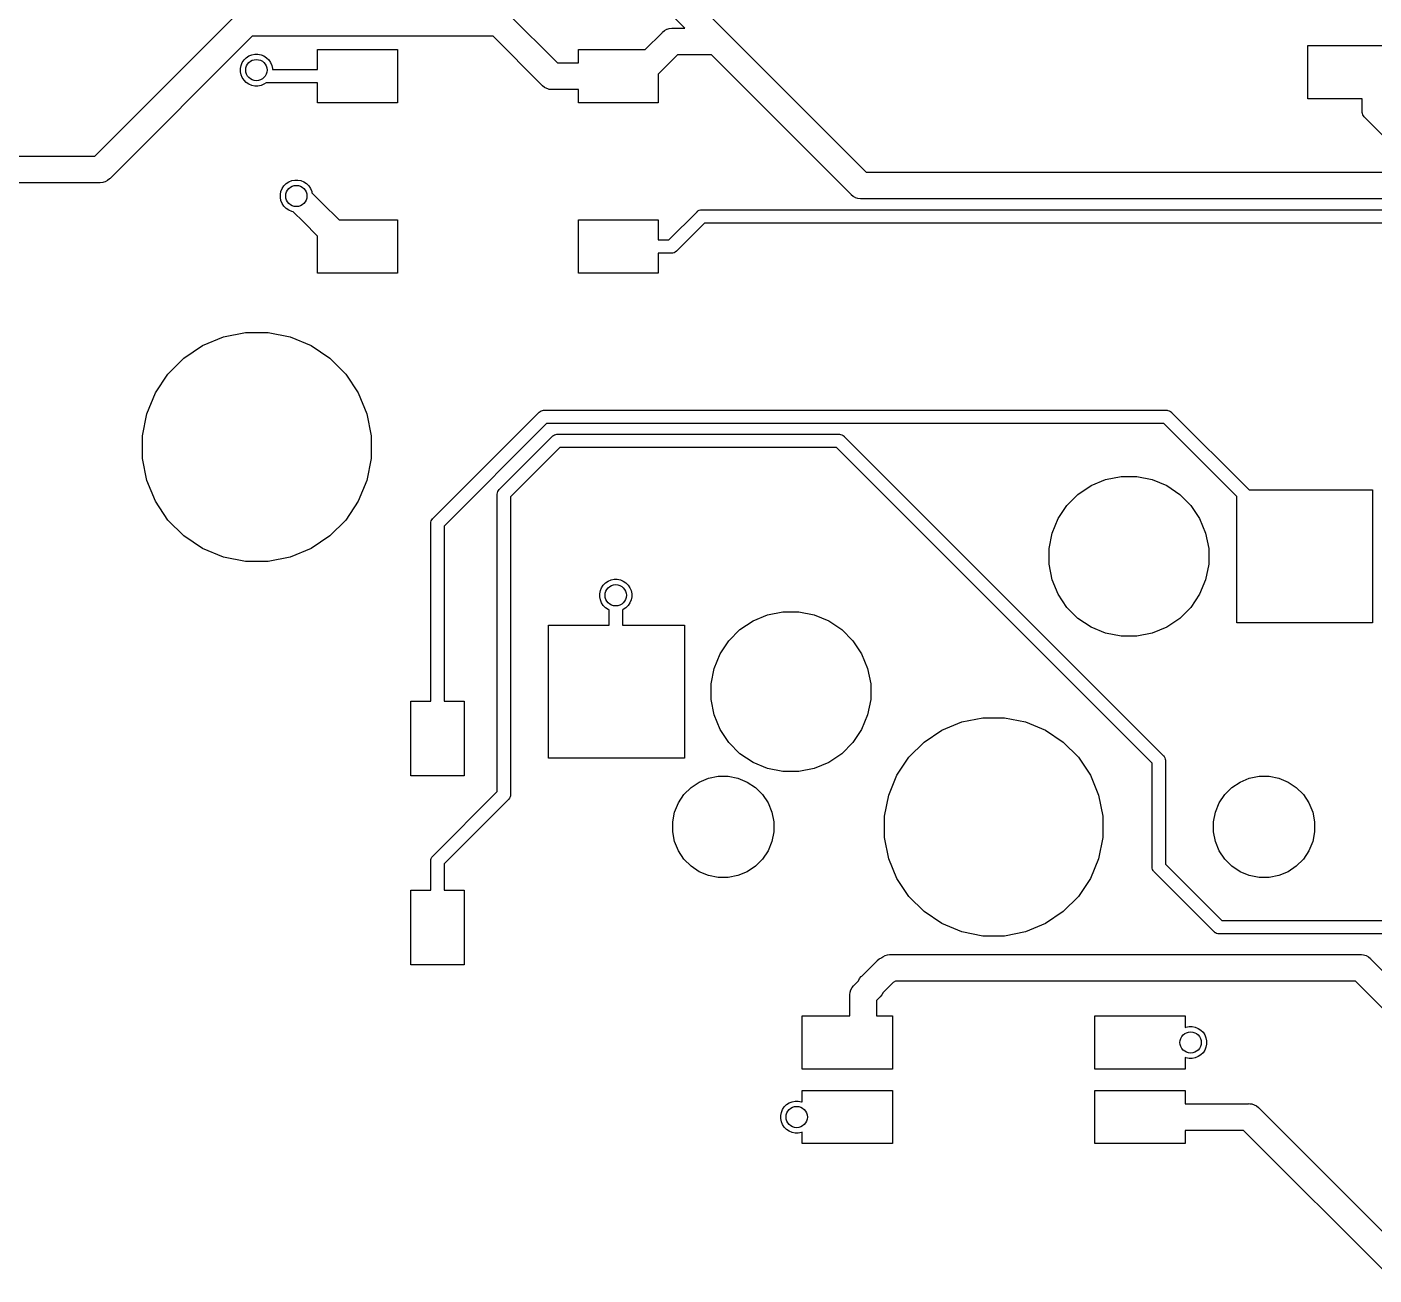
# Model space of a CAD drawing. Extents: x 0.5 to 11.2, y -4.1 to -0.9.
# Drawn here: x 2.695 to 3.691, y -3.822 to -2.899 of the extents above; entities that cross this region are included whole.
import ezdxf

# ---------------------------------------------------------------- set-up
doc = ezdxf.new("R2010")
doc.units = 0
doc.header["$MEASUREMENT"] = 0
doc.layers.add('BLACK', color=7, linetype='CONTINUOUS')

msp = doc.modelspace()

# ---------------------------------------------------------------- linework, layer by layer
at = {"layer": 'BLACK', "linetype": 'CONTINUOUS'}
for p, q in [((3.18126, -2.8998), (3.13992, -2.85846)), ((3.16776, -2.85846), (3.21164, -2.90234)), ((2.74484, -2.99429), (2.84988, -2.88925)), ((3.0509, -2.88925), (3.08705, -2.92539)), ((2.86126, -2.90571), (2.75622, -3.01075)), ((3.03953, -2.90571), (2.86126, -2.90571)), ((3.07567, -2.94185), (3.03953, -2.90571)), ((3.15193, -2.91555), (3.16445, -2.90303)), ((3.16445, -2.90303), (3.16476, -2.90265)), ((3.16476, -2.90265), (3.16626, -2.90142)), ((3.16626, -2.90142), (3.16797, -2.90051)), ((3.16797, -2.90051), (3.16835, -2.90039)), ((3.16835, -2.90039), (3.16982, -2.89995)), ((3.16982, -2.89995), (3.17175, -2.89976)), ((3.17175, -2.89976), (3.17224, -2.8998)), ((3.17224, -2.8998), (3.18126, -2.8998)), ((3.21164, -2.90234), (3.21201, -2.90265)), ((3.21201, -2.90265), (3.21232, -2.90303)), ((3.21232, -2.90303), (3.3154, -3.0061)), ((2.86102, -2.91935), (2.86331, -2.9189)), ((2.86331, -2.9189), (2.86563, -2.9189)), ((2.86563, -2.9189), (2.86791, -2.91935)), ((2.90974, -2.93031), (2.90974, -2.91555)), ((2.90974, -2.91555), (2.9688, -2.91555)), ((2.9688, -2.91555), (2.9688, -2.95492)), ((3.10266, -2.92539), (3.10266, -2.91555)), ((3.10266, -2.91555), (3.15193, -2.91555)), ((3.64203, -2.95197), (3.64203, -2.9126)), ((3.64203, -2.9126), (3.70896, -2.9126)), ((2.85266, -2.92955), (2.85311, -2.92726)), ((2.85311, -2.92726), (2.854, -2.92511)), ((2.854, -2.92511), (2.85529, -2.92318)), ((2.85529, -2.92318), (2.85694, -2.92153)), ((2.85694, -2.92153), (2.85887, -2.92024)), ((2.85887, -2.92024), (2.86102, -2.91935)), ((2.86791, -2.91935), (2.87006, -2.92024)), ((2.87006, -2.92024), (2.872, -2.92153)), ((2.872, -2.92153), (2.87364, -2.92318)), ((2.87364, -2.92318), (2.87494, -2.92511)), ((2.87494, -2.92511), (2.87583, -2.92726)), ((2.87583, -2.92726), (2.87628, -2.92955)), ((3.08705, -2.92539), (3.10266, -2.92539)), ((3.17583, -2.91949), (3.16171, -2.9336)), ((3.20094, -2.91949), (3.17583, -2.91949)), ((3.30402, -3.02256), (3.20094, -2.91949)), ((2.85266, -2.93187), (2.85266, -2.92955)), ((2.85311, -2.93415), (2.85266, -2.93187)), ((2.854, -2.9363), (2.85311, -2.93415)), ((2.85529, -2.93824), (2.854, -2.9363)), ((2.85694, -2.93988), (2.85529, -2.93824)), ((2.87628, -2.92955), (2.87628, -2.93031)), ((2.87628, -2.93031), (2.90974, -2.93031)), ((3.16171, -2.9336), (3.16171, -2.95492)), ((2.85887, -2.94118), (2.85694, -2.93988)), ((2.86102, -2.94207), (2.85887, -2.94118)), ((2.86331, -2.94252), (2.86102, -2.94207)), ((2.86563, -2.94252), (2.86331, -2.94252)), ((2.86791, -2.94207), (2.86563, -2.94252)), ((2.87006, -2.94118), (2.86791, -2.94207)), ((2.87159, -2.94016), (2.87006, -2.94118)), ((2.90974, -2.94016), (2.87159, -2.94016)), ((2.90974, -2.95492), (2.90974, -2.94016)), ((3.07598, -2.94223), (3.07567, -2.94185)), ((3.07748, -2.94346), (3.07598, -2.94223)), ((3.07919, -2.94437), (3.07748, -2.94346)), ((3.08012, -2.94465), (3.07919, -2.94437)), ((3.08104, -2.94494), (3.08012, -2.94465)), ((3.08297, -2.94513), (3.08104, -2.94494)), ((3.08346, -2.94508), (3.08297, -2.94513)), ((3.10266, -2.94508), (3.08346, -2.94508)), ((3.10266, -2.95492), (3.10266, -2.94508)), ((2.9688, -2.95492), (2.90974, -2.95492)), ((3.16171, -2.95492), (3.10266, -2.95492)), ((3.68238, -2.95197), (3.64203, -2.95197)), ((3.68238, -2.96157), (3.68238, -2.95197)), ((3.68236, -2.96181), (3.68238, -2.96157)), ((3.68238, -2.96205), (3.68236, -2.96181)), ((3.68245, -2.96278), (3.68238, -2.96205)), ((3.68238, -2.96205), (3.68238, -2.96205)), ((3.68273, -2.9637), (3.68245, -2.96278)), ((3.68319, -2.96456), (3.68273, -2.9637)), ((3.68381, -2.96531), (3.68319, -2.96456)), ((3.68399, -2.96546), (3.68381, -2.96531)), ((3.70235, -2.98382), (3.68399, -2.96546)), ((2.465, -2.99429), (2.74484, -2.99429)), ((3.3154, -3.0061), (3.95291, -3.0061)), ((2.74843, -3.01398), (2.46141, -3.01398)), ((2.74892, -3.01402), (2.74843, -3.01398)), ((2.75085, -3.01383), (2.74892, -3.01402)), ((2.75173, -3.01357), (2.75085, -3.01383)), ((2.7527, -3.01327), (2.75173, -3.01357)), ((2.75441, -3.01236), (2.7527, -3.01327)), ((2.75591, -3.01113), (2.75441, -3.01236)), ((2.75622, -3.01075), (2.75591, -3.01113)), ((2.88264, -3.02037), (2.88353, -3.01822)), ((2.88353, -3.01822), (2.88482, -3.01629)), ((2.88482, -3.01629), (2.88647, -3.01464)), ((2.88647, -3.01464), (2.8884, -3.01335)), ((2.8884, -3.01335), (2.89055, -3.01246)), ((2.89055, -3.01246), (2.89283, -3.01201)), ((2.89283, -3.01201), (2.89516, -3.01201)), ((2.89516, -3.01201), (2.89744, -3.01246)), ((2.89744, -3.01246), (2.89959, -3.01335)), ((2.89959, -3.01335), (2.90153, -3.01464)), ((2.90153, -3.01464), (2.90317, -3.01629)), ((2.90317, -3.01629), (2.90446, -3.01822)), ((2.90446, -3.01822), (2.90535, -3.02037)), ((2.88219, -3.02266), (2.88264, -3.02037)), ((2.88219, -3.02498), (2.88219, -3.02266)), ((2.88264, -3.02726), (2.88219, -3.02498)), ((2.88353, -3.02941), (2.88264, -3.02726)), ((2.90535, -3.02037), (2.90557, -3.02148)), ((2.90557, -3.02148), (2.91311, -3.02901)), ((3.30433, -3.02294), (3.30402, -3.02256)), ((3.30582, -3.02417), (3.30433, -3.02294)), ((3.30735, -3.02498), (3.30582, -3.02417)), ((3.30753, -3.02508), (3.30735, -3.02498)), ((3.30939, -3.02564), (3.30753, -3.02508)), ((3.31132, -3.02583), (3.30939, -3.02564)), ((3.3118, -3.02579), (3.31132, -3.02583)), ((3.96832, -3.02579), (3.3118, -3.02579)), ((2.88482, -3.03135), (2.88353, -3.02941)), ((2.88647, -3.03299), (2.88482, -3.03135)), ((2.8884, -3.03429), (2.88647, -3.03299)), ((2.89055, -3.03518), (2.8884, -3.03429)), ((2.89165, -3.0354), (2.89055, -3.03518)), ((2.89919, -3.04293), (2.89165, -3.0354)), ((2.91311, -3.02901), (2.91311, -3.02901)), ((2.91311, -3.02901), (2.92563, -3.04154)), ((3.16952, -3.0563), (3.19015, -3.03567)), ((3.19015, -3.03567), (3.1903, -3.03548)), ((3.1903, -3.03548), (3.19067, -3.03518)), ((3.19067, -3.03518), (3.19105, -3.03486)), ((3.19105, -3.03486), (3.19191, -3.03441)), ((3.19191, -3.03441), (3.19283, -3.03413)), ((3.19283, -3.03413), (3.19356, -3.03406)), ((3.19356, -3.03406), (3.1938, -3.03403)), ((3.19356, -3.03406), (3.19356, -3.03406)), ((3.1938, -3.03403), (3.19404, -3.03406)), ((3.19404, -3.03406), (3.96351, -3.03406)), ((2.90974, -3.05349), (2.89919, -3.04293)), ((2.89919, -3.04293), (2.89919, -3.04293)), ((2.92563, -3.04154), (2.9688, -3.04154)), ((2.9688, -3.04154), (2.9688, -3.08091)), ((3.10266, -3.08091), (3.10266, -3.04154)), ((3.10266, -3.04154), (3.16171, -3.04154)), ((3.16171, -3.04154), (3.16171, -3.0563)), ((3.19584, -3.0439), (3.17521, -3.06453)), ((3.96171, -3.0439), (3.19584, -3.0439)), ((2.90974, -3.08091), (2.90974, -3.05349)), ((3.16171, -3.0563), (3.16952, -3.0563)), ((3.17131, -3.06614), (3.16171, -3.06614)), ((3.16171, -3.06614), (3.16171, -3.08091)), ((3.17156, -3.06617), (3.17131, -3.06614)), ((3.1718, -3.06614), (3.17156, -3.06617)), ((3.17252, -3.06607), (3.1718, -3.06614)), ((3.1718, -3.06614), (3.1718, -3.06614)), ((3.17345, -3.06579), (3.17252, -3.06607)), ((3.1743, -3.06533), (3.17345, -3.06579)), ((3.17505, -3.06472), (3.1743, -3.06533)), ((3.17521, -3.06453), (3.17505, -3.06472)), ((2.9688, -3.08091), (2.90974, -3.08091)), ((3.16171, -3.08091), (3.10266, -3.08091)), ((2.82465, -3.13446), (2.84005, -3.12808)), ((2.84005, -3.12808), (2.85641, -3.12482)), ((2.85641, -3.12482), (2.87308, -3.12482)), ((2.87308, -3.12482), (2.88943, -3.12808)), ((2.88943, -3.12808), (2.90484, -3.13446)), ((2.81079, -3.14372), (2.82465, -3.13446)), ((2.90484, -3.13446), (2.9187, -3.14372)), ((2.799, -3.15551), (2.81079, -3.14372)), ((2.9187, -3.14372), (2.93049, -3.15551)), ((2.78973, -3.16937), (2.799, -3.15551)), ((2.93049, -3.15551), (2.93976, -3.16937)), ((2.78335, -3.18478), (2.78973, -3.16937)), ((2.93976, -3.16937), (2.94614, -3.18478)), ((2.7801, -3.20113), (2.78335, -3.18478)), ((2.94614, -3.18478), (2.94939, -3.20113)), ((2.99502, -3.26229), (3.07342, -3.1839)), ((3.07342, -3.1839), (3.07357, -3.18371)), ((3.07357, -3.18371), (3.07376, -3.18355)), ((3.07376, -3.18355), (3.07432, -3.18309)), ((3.07376, -3.18355), (3.07376, -3.18355)), ((3.07432, -3.18309), (3.07517, -3.18264)), ((3.07432, -3.18309), (3.07432, -3.18309)), ((3.07432, -3.18309), (3.07432, -3.18309)), ((3.07517, -3.18264), (3.0761, -3.18235)), ((3.0761, -3.18235), (3.07683, -3.18228)), ((3.07683, -3.18228), (3.07707, -3.18226)), ((3.07683, -3.18228), (3.07683, -3.18228)), ((3.07707, -3.18226), (3.07731, -3.18228)), ((3.07731, -3.18228), (3.53746, -3.18228)), ((3.53746, -3.18228), (3.5377, -3.18226)), ((3.5377, -3.18226), (3.53794, -3.18228)), ((3.53794, -3.18228), (3.53794, -3.18228)), ((3.53794, -3.18228), (3.53866, -3.18235)), ((3.53866, -3.18235), (3.53959, -3.18264)), ((3.53959, -3.18264), (3.54044, -3.18309)), ((3.54044, -3.18309), (3.54119, -3.18371)), ((3.54119, -3.18371), (3.54135, -3.1839)), ((3.54135, -3.1839), (3.59859, -3.24114)), ((3.07911, -3.19213), (3.00325, -3.26798)), ((3.53566, -3.19213), (3.07911, -3.19213)), ((3.58955, -3.24601), (3.53566, -3.19213)), ((2.7801, -3.21781), (2.7801, -3.20113)), ((2.94939, -3.20113), (2.94939, -3.21781)), ((3.04423, -3.24064), (3.08326, -3.20161)), ((3.08326, -3.20161), (3.08341, -3.20142)), ((3.08341, -3.20142), (3.0836, -3.20127)), ((3.0836, -3.20127), (3.08416, -3.20081)), ((3.0836, -3.20127), (3.0836, -3.20127)), ((3.08416, -3.20081), (3.08502, -3.20035)), ((3.08502, -3.20035), (3.08594, -3.20007)), ((3.08594, -3.20007), (3.08667, -3.2)), ((3.08667, -3.2), (3.08691, -3.19998)), ((3.08667, -3.2), (3.08667, -3.2)), ((3.08691, -3.19998), (3.08715, -3.2)), ((3.08715, -3.2), (3.29533, -3.2)), ((3.29533, -3.2), (3.29557, -3.19998)), ((3.29557, -3.19998), (3.29581, -3.2)), ((3.29581, -3.2), (3.29581, -3.2)), ((3.29581, -3.2), (3.29654, -3.20007)), ((3.29654, -3.20007), (3.29746, -3.20035)), ((3.29746, -3.20035), (3.29832, -3.20081)), ((3.29832, -3.20081), (3.29907, -3.20142)), ((3.29907, -3.20142), (3.29922, -3.20161)), ((3.29922, -3.20161), (3.5351, -3.43749)), ((2.78335, -3.23416), (2.7801, -3.21781)), ((2.94939, -3.21781), (2.94614, -3.23416)), ((3.08895, -3.20984), (3.05246, -3.24633)), ((3.29353, -3.20984), (3.08895, -3.20984)), ((3.52687, -3.44318), (3.29353, -3.20984)), ((2.78973, -3.24956), (2.78335, -3.23416)), ((2.94614, -3.23416), (2.93976, -3.24956)), ((3.4721, -3.24448), (3.48177, -3.23802)), ((3.48177, -3.23802), (3.49252, -3.23357)), ((3.49252, -3.23357), (3.50393, -3.2313)), ((3.50393, -3.2313), (3.51556, -3.2313)), ((3.51556, -3.2313), (3.52697, -3.23357)), ((3.52697, -3.23357), (3.53772, -3.23802)), ((3.53772, -3.23802), (3.54739, -3.24448)), ((3.04259, -3.24429), (3.04269, -3.24333)), ((3.04262, -3.24453), (3.04259, -3.24429)), ((3.04262, -3.4643), (3.04262, -3.24453)), ((3.04269, -3.24333), (3.04297, -3.2424)), ((3.04297, -3.2424), (3.04343, -3.24154)), ((3.04343, -3.24154), (3.04389, -3.24098)), ((3.04389, -3.24098), (3.04404, -3.24079)), ((3.04389, -3.24098), (3.04389, -3.24098)), ((3.04404, -3.24079), (3.04423, -3.24064)), ((3.05246, -3.24633), (3.05246, -3.4661)), ((3.46387, -3.25271), (3.4721, -3.24448)), ((3.54739, -3.24448), (3.55562, -3.25271)), ((3.58955, -3.33957), (3.58955, -3.24601)), ((3.59859, -3.24114), (3.68994, -3.24114)), ((3.68994, -3.24114), (3.68994, -3.33957)), ((2.799, -3.26343), (2.78973, -3.24956)), ((2.93976, -3.24956), (2.93049, -3.26343)), ((3.45741, -3.26238), (3.46387, -3.25271)), ((3.55562, -3.25271), (3.56208, -3.26238)), ((2.81079, -3.27522), (2.799, -3.26343)), ((2.93049, -3.26343), (2.9187, -3.27522)), ((2.99338, -3.26594), (2.99348, -3.26498)), ((2.99341, -3.26619), (2.99338, -3.26594)), ((2.99341, -3.39744), (2.99341, -3.26619)), ((2.99348, -3.26498), (2.99376, -3.26405)), ((2.99376, -3.26405), (2.99422, -3.2632)), ((2.99422, -3.2632), (2.99468, -3.26264)), ((2.99468, -3.26264), (2.99483, -3.26245)), ((2.99468, -3.26264), (2.99468, -3.26264)), ((2.99483, -3.26245), (2.99502, -3.26229)), ((3.45296, -3.27313), (3.45741, -3.26238)), ((3.56208, -3.26238), (3.56653, -3.27313)), ((2.82465, -3.28448), (2.81079, -3.27522)), ((2.9187, -3.27522), (2.90484, -3.28448)), ((3.00325, -3.26798), (3.00325, -3.39744)), ((3.45069, -3.28454), (3.45296, -3.27313)), ((3.56653, -3.27313), (3.5688, -3.28454)), ((2.84005, -3.29086), (2.82465, -3.28448)), ((2.90484, -3.28448), (2.88943, -3.29086)), ((3.45069, -3.29617), (3.45069, -3.28454)), ((3.5688, -3.28454), (3.5688, -3.29617)), ((2.85641, -3.29411), (2.84005, -3.29086)), ((2.87308, -3.29411), (2.85641, -3.29411)), ((2.88943, -3.29086), (2.87308, -3.29411)), ((3.45296, -3.30758), (3.45069, -3.29617)), ((3.5688, -3.29617), (3.56653, -3.30758)), ((3.12462, -3.30863), (3.12677, -3.30774)), ((3.12677, -3.30774), (3.12905, -3.30728)), ((3.12905, -3.30728), (3.13138, -3.30728)), ((3.13138, -3.30728), (3.13366, -3.30774)), ((3.13366, -3.30774), (3.13581, -3.30863)), ((3.45741, -3.31833), (3.45296, -3.30758)), ((3.56653, -3.30758), (3.56208, -3.31833)), ((3.11841, -3.31793), (3.11886, -3.31565)), ((3.11886, -3.31565), (3.11975, -3.3135)), ((3.11975, -3.3135), (3.12104, -3.31157)), ((3.12104, -3.31157), (3.12269, -3.30992)), ((3.12269, -3.30992), (3.12462, -3.30863)), ((3.13581, -3.30863), (3.13775, -3.30992)), ((3.13775, -3.30992), (3.13939, -3.31157)), ((3.13939, -3.31157), (3.14068, -3.3135)), ((3.14068, -3.3135), (3.14157, -3.31565)), ((3.14157, -3.31565), (3.14203, -3.31793)), ((3.11841, -3.32026), (3.11841, -3.31793)), ((3.11886, -3.32254), (3.11841, -3.32026)), ((3.11975, -3.32469), (3.11886, -3.32254)), ((3.12104, -3.32662), (3.11975, -3.32469)), ((3.12269, -3.32827), (3.12104, -3.32662)), ((3.13939, -3.32662), (3.13775, -3.32827)), ((3.14068, -3.32469), (3.13939, -3.32662)), ((3.14157, -3.32254), (3.14068, -3.32469)), ((3.14203, -3.32026), (3.14157, -3.32254)), ((3.14203, -3.31793), (3.14203, -3.32026)), ((3.46387, -3.328), (3.45741, -3.31833)), ((3.56208, -3.31833), (3.55562, -3.328)), ((3.12462, -3.32956), (3.12269, -3.32827)), ((3.1253, -3.32984), (3.12462, -3.32956)), ((3.1253, -3.34114), (3.1253, -3.32984)), ((3.13581, -3.32956), (3.13514, -3.32984)), ((3.13514, -3.32984), (3.13514, -3.34114)), ((3.13775, -3.32827), (3.13581, -3.32956)), ((3.23177, -3.33802), (3.24252, -3.33357)), ((3.24252, -3.33357), (3.25393, -3.3313)), ((3.25393, -3.3313), (3.26556, -3.3313)), ((3.26556, -3.3313), (3.27697, -3.33357)), ((3.27697, -3.33357), (3.28772, -3.33802)), ((3.4721, -3.33623), (3.46387, -3.328)), ((3.48177, -3.34269), (3.4721, -3.33623)), ((3.54739, -3.33623), (3.53772, -3.34269)), ((3.55562, -3.328), (3.54739, -3.33623)), ((3.08061, -3.43957), (3.08061, -3.34114)), ((3.08061, -3.34114), (3.1253, -3.34114)), ((3.13514, -3.34114), (3.181, -3.34114)), ((3.181, -3.34114), (3.181, -3.43957)), ((3.21387, -3.35271), (3.2221, -3.34448)), ((3.2221, -3.34448), (3.23177, -3.33802)), ((3.28772, -3.33802), (3.29739, -3.34448)), ((3.29739, -3.34448), (3.30562, -3.35271)), ((3.49252, -3.34714), (3.48177, -3.34269)), ((3.50393, -3.34941), (3.49252, -3.34714)), ((3.52697, -3.34714), (3.51556, -3.34941)), ((3.53772, -3.34269), (3.52697, -3.34714)), ((3.68994, -3.33957), (3.58955, -3.33957)), ((3.20741, -3.36238), (3.21387, -3.35271)), ((3.30562, -3.35271), (3.31208, -3.36238)), ((3.51556, -3.34941), (3.50393, -3.34941)), ((3.20296, -3.37313), (3.20741, -3.36238)), ((3.31208, -3.36238), (3.31653, -3.37313)), ((3.20069, -3.38454), (3.20296, -3.37313)), ((3.31653, -3.37313), (3.3188, -3.38454)), ((3.20069, -3.39617), (3.20069, -3.38454)), ((3.3188, -3.38454), (3.3188, -3.39617)), ((2.97864, -3.45256), (2.97864, -3.39744)), ((2.97864, -3.39744), (2.99341, -3.39744)), ((3.00325, -3.39744), (3.01801, -3.39744)), ((3.01801, -3.39744), (3.01801, -3.45256)), ((3.20296, -3.40758), (3.20069, -3.39617)), ((3.3188, -3.39617), (3.31653, -3.40758)), ((3.20741, -3.41833), (3.20296, -3.40758)), ((3.31653, -3.40758), (3.31208, -3.41833)), ((3.37151, -3.41883), (3.3862, -3.41275)), ((3.3862, -3.41275), (3.40179, -3.40965)), ((3.40179, -3.40965), (3.41769, -3.40965)), ((3.41769, -3.40965), (3.43329, -3.41275)), ((3.43329, -3.41275), (3.44797, -3.41883)), ((3.21387, -3.428), (3.20741, -3.41833)), ((3.31208, -3.41833), (3.30562, -3.428)), ((3.3583, -3.42766), (3.37151, -3.41883)), ((3.44797, -3.41883), (3.46119, -3.42766)), ((3.2221, -3.43623), (3.21387, -3.428)), ((3.23177, -3.44269), (3.2221, -3.43623)), ((3.29739, -3.43623), (3.28772, -3.44269)), ((3.30562, -3.428), (3.29739, -3.43623)), ((3.34705, -3.43891), (3.3583, -3.42766)), ((3.46119, -3.42766), (3.47243, -3.43891)), ((3.181, -3.43957), (3.08061, -3.43957)), ((3.24252, -3.44714), (3.23177, -3.44269)), ((3.25393, -3.44941), (3.24252, -3.44714)), ((3.27697, -3.44714), (3.26556, -3.44941)), ((3.28772, -3.44269), (3.27697, -3.44714)), ((3.33822, -3.45212), (3.34705, -3.43891)), ((3.47243, -3.43891), (3.48127, -3.45212)), ((3.52687, -3.51964), (3.52687, -3.44318)), ((3.5351, -3.43749), (3.53529, -3.43765)), ((3.53529, -3.43765), (3.53544, -3.43783)), ((3.53544, -3.43783), (3.53544, -3.43783)), ((3.53544, -3.43783), (3.53551, -3.43792)), ((3.53551, -3.43792), (3.5359, -3.43839)), ((3.5359, -3.43839), (3.53636, -3.43925)), ((3.53636, -3.43925), (3.53664, -3.44018)), ((3.53664, -3.44018), (3.53671, -3.4409)), ((3.53671, -3.4409), (3.53671, -3.4409)), ((3.53671, -3.4409), (3.53674, -3.44114)), ((3.53674, -3.44114), (3.53671, -3.44138)), ((3.53671, -3.44138), (3.53671, -3.51784)), ((3.01801, -3.45256), (2.97864, -3.45256)), ((3.1859, -3.4613), (3.19203, -3.45721)), ((3.19203, -3.45721), (3.19883, -3.45439)), ((3.19883, -3.45439), (3.20606, -3.45295)), ((3.20606, -3.45295), (3.21343, -3.45295)), ((3.21343, -3.45295), (3.22065, -3.45439)), ((3.22065, -3.45439), (3.22746, -3.45721)), ((3.22746, -3.45721), (3.23359, -3.4613)), ((3.26556, -3.44941), (3.25393, -3.44941)), ((3.33214, -3.46681), (3.33822, -3.45212)), ((3.48127, -3.45212), (3.48735, -3.46681)), ((3.5859, -3.4613), (3.59203, -3.45721)), ((3.59203, -3.45721), (3.59883, -3.45439)), ((3.59883, -3.45439), (3.60606, -3.45295)), ((3.60606, -3.45295), (3.61343, -3.45295)), ((3.61343, -3.45295), (3.62065, -3.45439)), ((3.62065, -3.45439), (3.62746, -3.45721)), ((3.62746, -3.45721), (3.63359, -3.4613)), ((2.99502, -3.5119), (3.04262, -3.4643)), ((3.05246, -3.46658), (3.05239, -3.4673)), ((3.05246, -3.4661), (3.05248, -3.46634)), ((3.05248, -3.46634), (3.05246, -3.46658)), ((3.05246, -3.46658), (3.05246, -3.46658)), ((3.1766, -3.47264), (3.18069, -3.46651)), ((3.18069, -3.46651), (3.1859, -3.4613)), ((3.23359, -3.4613), (3.2388, -3.46651)), ((3.2388, -3.46651), (3.24289, -3.47264)), ((3.32904, -3.48241), (3.33214, -3.46681)), ((3.48735, -3.46681), (3.49045, -3.48241)), ((3.5766, -3.47264), (3.58069, -3.46651)), ((3.58069, -3.46651), (3.5859, -3.4613)), ((3.63359, -3.4613), (3.6388, -3.46651)), ((3.6388, -3.46651), (3.64289, -3.47264)), ((3.05085, -3.46999), (3.00325, -3.51759)), ((3.05104, -3.46984), (3.05085, -3.46999)), ((3.05159, -3.46916), (3.05104, -3.46984)), ((3.05165, -3.46909), (3.05159, -3.46916)), ((3.05211, -3.46823), (3.05165, -3.46909)), ((3.05239, -3.4673), (3.05211, -3.46823)), ((3.05211, -3.46823), (3.05211, -3.46823)), ((3.17378, -3.47944), (3.1766, -3.47264)), ((3.24289, -3.47264), (3.24571, -3.47944)), ((3.57378, -3.47944), (3.5766, -3.47264)), ((3.64289, -3.47264), (3.64571, -3.47944)), ((3.17234, -3.48667), (3.17378, -3.47944)), ((3.17234, -3.49404), (3.17234, -3.48667)), ((3.24571, -3.47944), (3.24715, -3.48667)), ((3.24715, -3.48667), (3.24715, -3.49404)), ((3.32904, -3.4983), (3.32904, -3.48241)), ((3.49045, -3.48241), (3.49045, -3.4983)), ((3.57234, -3.48667), (3.57378, -3.47944)), ((3.57234, -3.49404), (3.57234, -3.48667)), ((3.64571, -3.47944), (3.64715, -3.48667)), ((3.64715, -3.48667), (3.64715, -3.49404)), ((3.17378, -3.50126), (3.17234, -3.49404)), ((3.24715, -3.49404), (3.24571, -3.50126)), ((3.57378, -3.50126), (3.57234, -3.49404)), ((3.64715, -3.49404), (3.64571, -3.50126)), ((3.1766, -3.50807), (3.17378, -3.50126)), ((3.24571, -3.50126), (3.24289, -3.50807)), ((3.33214, -3.5139), (3.32904, -3.4983)), ((3.49045, -3.4983), (3.48735, -3.5139)), ((3.5766, -3.50807), (3.57378, -3.50126)), ((3.64571, -3.50126), (3.64289, -3.50807)), ((2.99338, -3.51555), (2.99348, -3.51459)), ((2.99341, -3.51579), (2.99338, -3.51555)), ((2.99341, -3.5372), (2.99341, -3.51579)), ((2.99348, -3.51459), (2.99376, -3.51366)), ((2.99376, -3.51366), (2.99422, -3.5128)), ((2.99422, -3.5128), (2.99468, -3.51224)), ((2.99468, -3.51224), (2.99483, -3.51205)), ((2.99468, -3.51224), (2.99468, -3.51224)), ((2.99483, -3.51205), (2.99502, -3.5119)), ((3.18069, -3.5142), (3.1766, -3.50807)), ((3.1859, -3.51941), (3.18069, -3.5142)), ((3.2388, -3.5142), (3.23359, -3.51941)), ((3.24289, -3.50807), (3.2388, -3.5142)), ((3.33822, -3.52858), (3.33214, -3.5139)), ((3.48735, -3.5139), (3.48127, -3.52858)), ((3.58069, -3.5142), (3.5766, -3.50807)), ((3.5859, -3.51941), (3.58069, -3.5142)), ((3.6388, -3.5142), (3.63359, -3.51941)), ((3.64289, -3.50807), (3.6388, -3.5142)), ((3.00325, -3.51759), (3.00325, -3.5372)), ((3.19203, -3.5235), (3.1859, -3.51941)), ((3.19883, -3.52632), (3.19203, -3.5235)), ((3.20606, -3.52776), (3.19883, -3.52632)), ((3.22065, -3.52632), (3.21343, -3.52776)), ((3.22746, -3.5235), (3.22065, -3.52632)), ((3.23359, -3.51941), (3.22746, -3.5235)), ((3.52685, -3.51988), (3.52687, -3.51964)), ((3.52694, -3.52085), (3.52685, -3.51988)), ((3.52722, -3.52177), (3.52694, -3.52085)), ((3.52768, -3.52263), (3.52722, -3.52177)), ((3.528, -3.52302), (3.52768, -3.52263)), ((3.52829, -3.52338), (3.528, -3.52302)), ((3.52848, -3.52353), (3.52829, -3.52338)), ((3.57283, -3.56788), (3.52848, -3.52353)), ((3.53671, -3.51784), (3.57851, -3.55965)), ((3.59203, -3.5235), (3.5859, -3.51941)), ((3.59883, -3.52632), (3.59203, -3.5235)), ((3.60606, -3.52776), (3.59883, -3.52632)), ((3.62065, -3.52632), (3.61343, -3.52776)), ((3.62746, -3.5235), (3.62065, -3.52632)), ((3.63359, -3.51941), (3.62746, -3.5235)), ((3.21343, -3.52776), (3.20606, -3.52776)), ((3.34705, -3.5418), (3.33822, -3.52858)), ((3.48127, -3.52858), (3.47243, -3.5418)), ((3.61343, -3.52776), (3.60606, -3.52776)), ((2.97864, -3.59232), (2.97864, -3.5372)), ((2.97864, -3.5372), (2.99341, -3.5372)), ((3.00325, -3.5372), (3.01801, -3.5372)), ((3.01801, -3.5372), (3.01801, -3.59232)), ((3.3583, -3.55304), (3.34705, -3.5418)), ((3.47243, -3.5418), (3.46119, -3.55304)), ((3.37151, -3.56188), (3.3583, -3.55304)), ((3.46119, -3.55304), (3.44797, -3.56188)), ((3.3862, -3.56796), (3.37151, -3.56188)), ((3.44797, -3.56188), (3.43329, -3.56796)), ((3.57851, -3.55965), (3.72695, -3.55965)), ((3.40179, -3.57106), (3.3862, -3.56796)), ((3.41769, -3.57106), (3.40179, -3.57106)), ((3.43329, -3.56796), (3.41769, -3.57106)), ((3.57298, -3.56806), (3.57283, -3.56788)), ((3.57317, -3.56822), (3.57298, -3.56806)), ((3.57363, -3.5686), (3.57317, -3.56822)), ((3.57317, -3.56822), (3.57317, -3.56822)), ((3.57373, -3.56868), (3.57363, -3.5686)), ((3.57458, -3.56914), (3.57373, -3.56868)), ((3.57551, -3.56942), (3.57458, -3.56914)), ((3.57623, -3.56949), (3.57551, -3.56942)), ((3.57624, -3.56949), (3.57623, -3.56949)), ((3.57648, -3.56951), (3.57624, -3.56949)), ((3.57672, -3.56949), (3.57648, -3.56951)), ((3.72695, -3.56949), (3.57672, -3.56949)), ((3.327, -3.58705), (3.32772, -3.58646)), ((3.32772, -3.58646), (3.32943, -3.58555)), ((3.32943, -3.58555), (3.33129, -3.58498)), ((3.33129, -3.58498), (3.33274, -3.58484)), ((3.33274, -3.58484), (3.33322, -3.58479)), ((3.33274, -3.58484), (3.33274, -3.58484)), ((3.33322, -3.58479), (3.3337, -3.58484)), ((3.3337, -3.58484), (3.68091, -3.58484)), ((3.68091, -3.58484), (3.6814, -3.58479)), ((3.6814, -3.58479), (3.68188, -3.58484)), ((3.68188, -3.58484), (3.68333, -3.58498)), ((3.68333, -3.58498), (3.68518, -3.58555)), ((3.68518, -3.58555), (3.68689, -3.58646)), ((3.68689, -3.58646), (3.68839, -3.58769)), ((3.01801, -3.59232), (2.97864, -3.59232)), ((3.31218, -3.60072), (3.32326, -3.58964)), ((3.32326, -3.58964), (3.32357, -3.58927)), ((3.32357, -3.58927), (3.32507, -3.58804)), ((3.32507, -3.58804), (3.32678, -3.58712)), ((3.32678, -3.58712), (3.327, -3.58705)), ((3.68839, -3.58769), (3.6887, -3.58807)), ((3.6887, -3.58807), (3.75706, -3.65643)), ((3.30667, -3.60731), (3.30962, -3.60436)), ((3.30962, -3.60436), (3.30966, -3.60424)), ((3.30966, -3.60424), (3.31058, -3.60253)), ((3.31058, -3.60253), (3.31181, -3.60103)), ((3.31181, -3.60103), (3.31218, -3.60072)), ((3.33531, -3.60543), (3.32797, -3.61277)), ((3.33543, -3.6054), (3.33531, -3.60543)), ((3.33705, -3.60453), (3.33543, -3.6054)), ((3.67732, -3.60453), (3.33705, -3.60453)), ((3.74569, -3.67289), (3.67732, -3.60453)), ((3.3034, -3.61462), (3.30359, -3.61269)), ((3.30344, -3.6151), (3.3034, -3.61462)), ((3.30344, -3.63012), (3.30344, -3.6151)), ((3.30359, -3.61269), (3.30415, -3.61083)), ((3.30415, -3.61083), (3.30506, -3.60912)), ((3.30506, -3.60912), (3.30597, -3.60802)), ((3.30597, -3.60802), (3.30629, -3.60762)), ((3.30629, -3.60762), (3.30667, -3.60731)), ((3.32542, -3.61641), (3.32313, -3.61869)), ((3.32579, -3.6161), (3.32542, -3.61641)), ((3.32702, -3.6146), (3.32579, -3.6161)), ((3.32794, -3.61289), (3.32702, -3.6146)), ((3.32797, -3.61277), (3.32794, -3.61289)), ((3.32313, -3.61869), (3.32313, -3.63012)), ((3.26801, -3.66949), (3.26801, -3.63012)), ((3.26801, -3.63012), (3.30344, -3.63012)), ((3.32313, -3.63012), (3.33494, -3.63012)), ((3.33494, -3.63012), (3.33494, -3.66949)), ((3.48455, -3.66949), (3.48455, -3.63012)), ((3.48455, -3.63012), (3.55148, -3.63012)), ((3.55148, -3.63012), (3.55148, -3.63865)), ((3.55148, -3.63865), (3.55197, -3.63845)), ((3.55197, -3.63845), (3.55425, -3.63799)), ((3.55425, -3.63799), (3.55658, -3.63799)), ((3.55658, -3.63799), (3.55886, -3.63845)), ((3.55886, -3.63845), (3.56101, -3.63934)), ((3.56101, -3.63934), (3.56294, -3.64063)), ((3.56294, -3.64063), (3.56459, -3.64227)), ((3.56459, -3.64227), (3.56588, -3.64421)), ((3.56588, -3.64421), (3.56677, -3.64636)), ((3.56677, -3.64636), (3.56722, -3.64864)), ((3.56588, -3.6554), (3.56459, -3.65733)), ((3.56677, -3.65325), (3.56588, -3.6554)), ((3.56722, -3.65097), (3.56677, -3.65325)), ((3.56722, -3.64864), (3.56722, -3.65097)), ((3.55197, -3.66116), (3.55148, -3.66096)), ((3.55148, -3.66096), (3.55148, -3.66949)), ((3.55425, -3.66161), (3.55197, -3.66116)), ((3.55658, -3.66161), (3.55425, -3.66161)), ((3.55886, -3.66116), (3.55658, -3.66161)), ((3.56101, -3.66027), (3.55886, -3.66116)), ((3.56294, -3.65898), (3.56101, -3.66027)), ((3.56459, -3.65733), (3.56294, -3.65898)), ((3.33494, -3.66949), (3.26801, -3.66949)), ((3.55148, -3.66949), (3.48455, -3.66949)), ((3.26801, -3.69377), (3.26801, -3.68524)), ((3.26801, -3.68524), (3.33494, -3.68524)), ((3.33494, -3.68524), (3.33494, -3.72461)), ((3.48455, -3.72461), (3.48455, -3.68524)), ((3.48455, -3.68524), (3.55148, -3.68524)), ((3.55148, -3.68524), (3.55148, -3.69508)), ((3.2549, -3.69739), (3.25655, -3.69575)), ((3.25655, -3.69575), (3.25848, -3.69445)), ((3.25848, -3.69445), (3.26063, -3.69356)), ((3.26063, -3.69356), (3.26291, -3.69311)), ((3.26291, -3.69311), (3.26524, -3.69311)), ((3.26524, -3.69311), (3.26752, -3.69356)), ((3.26752, -3.69356), (3.26801, -3.69377)), ((3.55148, -3.69508), (3.59824, -3.69508)), ((3.59824, -3.69508), (3.59872, -3.69503)), ((3.59872, -3.69503), (3.5992, -3.69508)), ((3.5992, -3.69508), (3.60065, -3.69522)), ((3.60065, -3.69522), (3.60251, -3.69578)), ((3.60251, -3.69578), (3.60422, -3.6967)), ((3.25226, -3.70376), (3.25272, -3.70148)), ((3.25226, -3.70608), (3.25226, -3.70376)), ((3.25272, -3.70837), (3.25226, -3.70608)), ((3.25272, -3.70148), (3.25361, -3.69933)), ((3.25361, -3.69933), (3.2549, -3.69739)), ((3.60422, -3.6967), (3.60571, -3.69793)), ((3.60571, -3.69793), (3.60602, -3.6983)), ((3.60602, -3.6983), (3.71303, -3.80531)), ((3.25361, -3.71052), (3.25272, -3.70837)), ((3.2549, -3.71245), (3.25361, -3.71052)), ((3.25655, -3.7141), (3.2549, -3.71245)), ((3.25848, -3.71539), (3.25655, -3.7141)), ((3.26063, -3.71628), (3.25848, -3.71539)), ((3.26291, -3.71673), (3.26063, -3.71628)), ((3.26752, -3.71628), (3.26524, -3.71673)), ((3.26801, -3.71607), (3.26752, -3.71628)), ((3.26801, -3.72461), (3.26801, -3.71607)), ((3.59464, -3.71476), (3.55148, -3.71476)), ((3.55148, -3.71476), (3.55148, -3.72461)), ((3.70166, -3.82178), (3.59464, -3.71476)), ((3.26524, -3.71673), (3.26291, -3.71673)), ((3.33494, -3.72461), (3.26801, -3.72461)), ((3.55148, -3.72461), (3.48455, -3.72461))]:
    msp.add_line(p, q, dxfattribs=at)
at = {"layer": 'BLACK'}
for centre in [(2.86447, -2.93071), (2.894, -3.02382), (3.13022, -3.31909), (3.55541, -3.6498), (3.26407, -3.70492)]:
    msp.add_circle(centre, 0.007874, dxfattribs=at)

doc.saveas('drawing.dxf')
